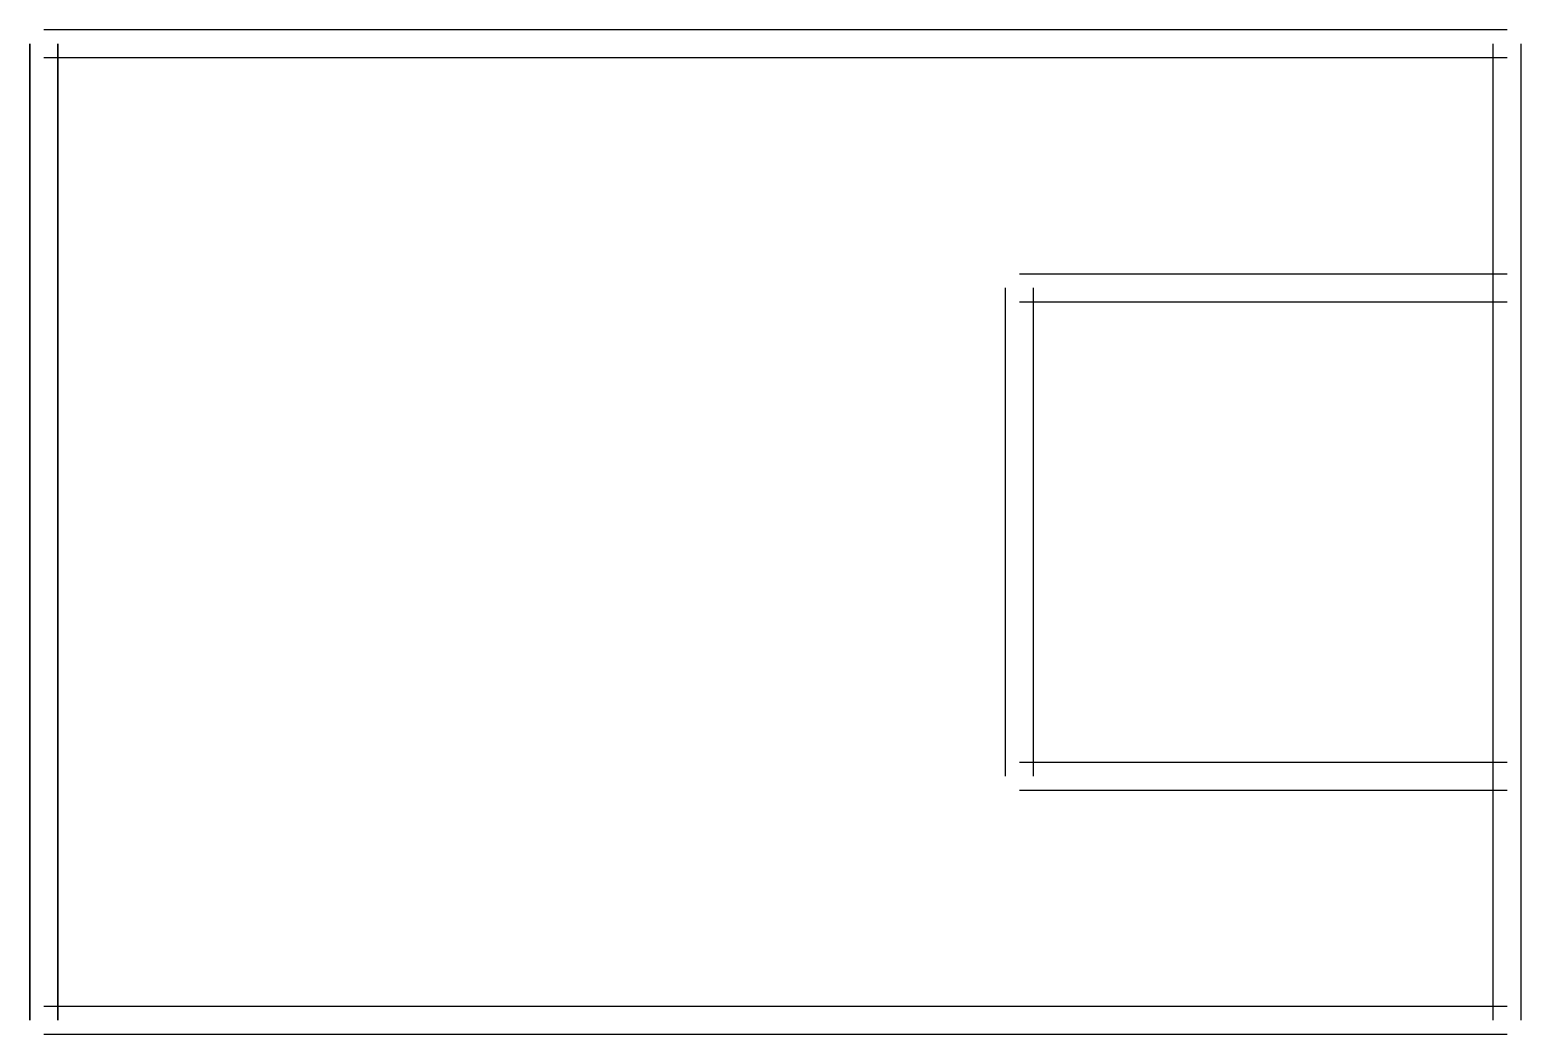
# Model space of a CAD drawing. Header units: metres. Extents: x -115 to 12115, y -115 to 8115.
import ezdxf

# ---------------------------------------------------------------- set-up
doc = ezdxf.new("R2010")
doc.units = ezdxf.units.M

msp = doc.modelspace()

# ---------------------------------------------------------------- linework, layer by layer
at = {"layer": 'WALL'}
for p, q in [((12000, 8115), (0, 8115)), ((-115, 8000), (-115, 0)), ((-115, 0), (-115, 8000)), ((115, 8000), (115, 0)), ((115, 0), (115, 8000)), ((11885, 0), (11885, 8000)), ((12115, 0), (12115, 8000)), ((12000, 7885), (0, 7885)), ((8000, 6115), (12000, 6115)), ((7885, 2000), (7885, 6000)), ((8115, 2000), (8115, 6000)), ((8000, 5885), (12000, 5885)), ((8000, 2115), (12000, 2115)), ((8000, 1885), (12000, 1885)), ((0, 115), (12000, 115)), ((0, -115), (12000, -115))]:
    msp.add_line(p, q, dxfattribs=at)

doc.saveas('drawing.dxf')
